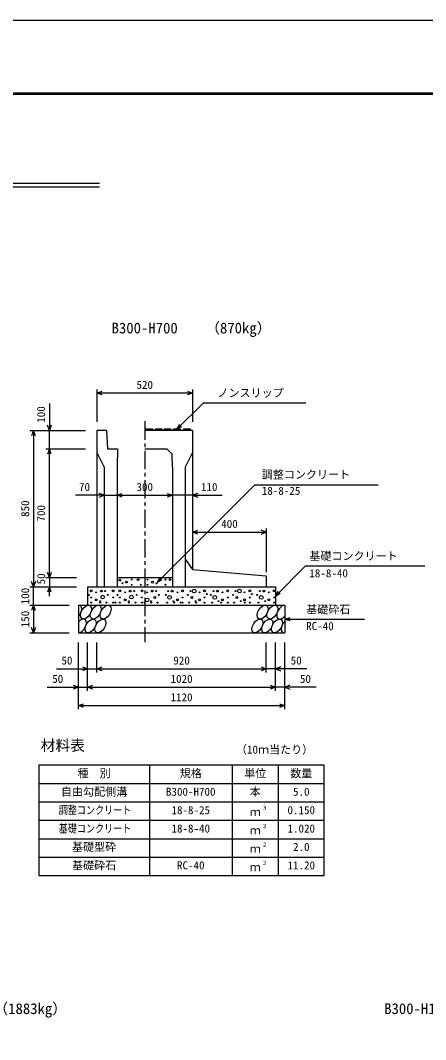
# Model space of a CAD drawing. Units: millimetres, scale not verified. Extents: x -16800 to 16800, y -5940 to 5940.
# Drawn here: x 9575 to 11775, y 399 to 5940 of the extents above; entities that cross this region are included whole.
import ezdxf
from ezdxf.enums import TextEntityAlignment as Align

# ---------------------------------------------------------------- set-up
doc = ezdxf.new("R2010")
doc.units = ezdxf.units.MM
doc.header["$LTSCALE"] = 20
doc.linetypes.add('CHAIN1', pattern=[8, 5, -1, 1, -1])
for name, color, linetype, lineweight in [('0-0_DIM', 7, 'Continuous', 25), ('0-1_Defpoints', 5, 'Continuous', 25), ('0-2_HATCH', 6, 'Continuous', 25), ('0-3_HYO', 3, 'Continuous', 25), ('0-4_HYO2', 4, 'Continuous', 25), ('0-5_OUTLINE', 3, 'Continuous', 25), ('0-6_TXT', 7, 'Continuous', 25), ('0-7_WAKU', 3, 'Continuous', 25)]:
    doc.layers.add(name, color=color, linetype=linetype, lineweight=lineweight)
doc.styles.add('ＭＳ ゴシック', font='')
doc.styles.get('ＭＳ ゴシック').set_extended_font_data('MS Gothic')

msp = doc.modelspace()

# ---------------------------------------------------------------- linework, layer by layer
at = {"layer": '0-0_DIM'}
for p, q in [((9990, 3933.86), (9990, 3757.11)), ((10510, 3933.86), (10510, 3757.11)), ((10510, 3913.86), (9990, 3913.86)), ((9732.46, 3857.8), (9732.46, 3710.65)), ((10425, 3717.15), (10567.21, 3859.36)), ((11124.1, 3859.36), (10567.21, 3859.36)), ((10425, 3717.15), (10440, 3743.13)), ((10425, 3717.15), (10450.98, 3732.15)), ((9625.8, 3710.65), (9929.13, 3710.65)), ((9645.8, 3710.65), (9645.8, 2860.65)), ((9732.46, 3610.65), (9732.46, 3710.65)), ((9712.46, 3610.65), (9929.13, 3610.65)), ((9732.46, 2910.65), (9732.46, 3610.65)), ((10318.87, 2885.65), (10848.51, 3415.29)), ((10848.51, 3415.29), (11517.71, 3415.29)), ((10030, 3358.18), (9873.82, 3358.18)), ((10030, 3358.18), (10100, 3358.18)), ((10100, 3358.18), (10400, 3358.18)), ((10510, 3358.18), (10400, 3358.18)), ((10510, 3358.18), (10670.77, 3358.18)), ((10510, 3158.18), (10910, 3158.18)), ((10910, 3178.18), (10910, 2940.65)), ((11123.65, 2974.3), (10960, 2810.65)), ((11123.65, 2974.3), (11770.53, 2974.3)), ((9712.46, 2910.65), (9879.13, 2910.65)), ((9732.46, 2910.65), (9732.46, 2860.65)), ((10318.87, 2885.65), (10333.87, 2911.63)), ((10318.87, 2885.65), (10344.85, 2900.65)), ((9625.8, 2860.65), (9879.13, 2860.65)), ((9645.8, 2760.65), (9645.8, 2860.65)), ((9732.46, 2810.65), (9732.46, 2860.65)), ((10960, 2810.65), (10975, 2836.63)), ((10960, 2810.65), (10985.98, 2825.65)), ((9625.8, 2760.65), (9840, 2760.65)), ((9645.8, 2760.65), (9645.8, 2610.65)), ((11010, 2685.65), (11038.98, 2693.41)), ((11010, 2685.65), (11443.31, 2685.65)), ((11010, 2685.65), (11038.98, 2677.88)), ((9625.8, 2610.65), (9840, 2610.65)), ((9890, 2195.13), (9890, 2557.48)), ((9940, 2295.13), (9940, 2557.48)), ((9990, 2395.13), (9990, 2557.48)), ((10910, 2395.13), (10910, 2557.48)), ((10960, 2295.13), (10960, 2557.48)), ((11010, 2195.13), (11010, 2557.48)), ((9770, 2415.13), (9990, 2415.13)), ((9990, 2415.13), (10910, 2415.13)), ((11130, 2415.13), (10910, 2415.13)), ((9720, 2315.13), (9940, 2315.13)), ((9940, 2315.13), (10960, 2315.13)), ((11180, 2315.13), (10960, 2315.13)), ((9890, 2215.13), (11010, 2215.13))]:
    msp.add_line(p, q, dxfattribs=at)
at = {"layer": '0-0_DIM', "linetype": 'CHAIN1'}
msp.add_line((10250, 3760.65), (10250, 2560.65), dxfattribs=at)
at = {"layer": '0-0_DIM'}
for points in [[(10018.23, 3903.6), (9990.04, 3913.86), (10018.23, 3924.12)], [(10481.85, 3924.12), (10510.04, 3913.86), (10481.85, 3903.6)], [(9742.72, 3738.84), (9732.46, 3710.65), (9722.2, 3738.84)], [(9656.06, 3682.46), (9645.8, 3710.65), (9635.54, 3682.46)], [(9742.72, 3582.46), (9732.46, 3610.65), (9722.2, 3582.46)], [(10001.81, 3347.92), (10030, 3358.18), (10001.81, 3368.44)], [(10128.19, 3347.92), (10100, 3358.18), (10128.19, 3368.44)], [(10371.81, 3368.44), (10400, 3358.18), (10371.81, 3347.92)], [(10538.19, 3368.44), (10510, 3358.18), (10538.19, 3347.92)], [(10538.19, 3147.92), (10510, 3158.18), (10538.19, 3168.44)], [(10881.81, 3147.92), (10910, 3158.18), (10881.81, 3168.44)], [(9742.72, 2938.84), (9732.46, 2910.65), (9722.2, 2938.84)], [(9656.06, 2888.84), (9645.8, 2860.65), (9635.54, 2888.84)], [(9742.72, 2832.46), (9732.46, 2860.65), (9722.2, 2832.46)], [(9656.06, 2732.46), (9645.8, 2760.65), (9635.54, 2732.46)], [(9656.06, 2638.84), (9645.8, 2610.65), (9635.54, 2638.84)], [(9911.81, 2425.39), (9940, 2415.13), (9911.81, 2404.87)], [(10018.19, 2404.87), (9990, 2415.13), (10018.19, 2425.39)], [(10881.81, 2425.39), (10910, 2415.13), (10881.81, 2404.87)], [(10988.19, 2425.39), (10960, 2415.13), (10988.19, 2404.87)], [(9861.81, 2325.39), (9890, 2315.13), (9861.81, 2304.87)], [(9968.19, 2304.87), (9940, 2315.13), (9968.19, 2325.39)], [(10931.81, 2325.39), (10960, 2315.13), (10931.81, 2304.87)], [(11038.19, 2325.39), (11010, 2315.13), (11038.19, 2304.87)], [(9918.19, 2204.87), (9890, 2215.13), (9918.19, 2225.39)], [(10981.81, 2225.39), (11010, 2215.13), (10981.81, 2204.87)]]:
    msp.add_lwpolyline(points, dxfattribs=at)
at = {"layer": '0-1_Defpoints'}
msp.add_lwpolyline([(0, -5940), (16800, -5940), (16800, 5940), (0, 5940)], close=True, dxfattribs=at)
at = {"layer": '0-2_HATCH'}
for p, q in [((10255, 3710.65), (10256, 3717.15)), ((10294, 3717.15), (10256, 3717.15)), ((10295, 3710.65), (10294, 3717.15)), ((10305, 3710.65), (10306, 3717.15)), ((10344, 3717.15), (10306, 3717.15)), ((10345, 3710.65), (10344, 3717.15)), ((10355, 3710.65), (10356, 3717.15)), ((10394, 3717.15), (10356, 3717.15)), ((10395, 3710.65), (10394, 3717.15)), ((10405, 3710.65), (10406, 3717.15)), ((10444, 3717.15), (10406, 3717.15)), ((10445, 3710.65), (10444, 3717.15)), ((10460, 3710.65), (10461, 3717.15)), ((10499, 3717.15), (10461, 3717.15)), ((10500, 3710.65), (10499, 3717.15))]:
    msp.add_line(p, q, dxfattribs=at)
for centre, radius in [((10114.75, 2896.52), 5), ((10129.9, 2879.82), 2.5), ((10150.93, 2886.83), 5), ((10178.97, 2899.96), 2.5), ((10214.13, 2899.68), 5), ((10264.04, 2899.68), 2.5), ((10292.08, 2886.54), 5), ((10313.11, 2879.54), 2.5), ((10334.13, 2899.68), 5), ((10362.99, 2899.96), 2.5), ((10386.99, 2899.68), 5), ((9958.72, 2838.7), 5), ((9986.76, 2830.82), 2.5), ((10014.8, 2837.82), 5), ((10035.83, 2837.82), 2.5), ((10078.72, 2838.7), 5), ((10114.97, 2838.7), 5), ((10143.01, 2830.82), 2.5), ((10171.04, 2837.82), 5), ((10178.97, 2871.94), 2.5), ((10192.07, 2837.82), 2.5), ((10228.15, 2871.66), 2.5), ((10234.97, 2838.7), 5), ((10263.01, 2830.82), 2.5), ((10264.04, 2871.66), 2.5), ((10291.04, 2837.82), 5), ((10312.07, 2837.82), 2.5), ((10362.99, 2871.94), 2.5), ((10377.93, 2837.82), 2.5), ((10398.96, 2837.82), 5), ((10426.99, 2830.82), 2.5), ((10455.03, 2838.7), 5), ((10497.93, 2837.82), 2.5), ((10518.96, 2837.82), 10), ((10546.99, 2830.82), 2.5), ((10575.03, 2838.7), 5), ((10623.15, 2837.82), 2.5), ((10644.18, 2837.82), 5), ((10672.22, 2830.82), 2.5), ((10700.26, 2838.7), 5), ((10743.15, 2837.82), 2.5), ((10764.18, 2837.82), 10), ((10792.22, 2830.82), 2.5), ((10820.26, 2838.7), 5), ((10875.08, 2837.82), 2.5), ((10896.11, 2837.82), 5), ((10924.14, 2830.82), 2.5), ((10952.18, 2838.7), 5), ((9946.31, 2815.9), 2.5), ((9958.72, 2802.81), 2.5), ((9958.72, 2774.79), 2.5), ((9986.76, 2789.68), 5), ((10007.79, 2782.67), 2.5), ((10007.82, 2774.79), 2.5), ((10021.34, 2804.81), 10), ((10042.84, 2774.79), 2.5), ((10049.85, 2816.81), 2.5), ((10078.72, 2802.81), 2.5), ((10078.72, 2774.79), 2.5), ((10091.93, 2774.79), 2.5), ((10102.55, 2815.9), 2.5), ((10114.97, 2802.81), 2.5), ((10114.97, 2774.79), 2.5), ((10143.01, 2789.68), 5), ((10164.03, 2782.67), 2.5), ((10164.06, 2774.79), 2.5), ((10177.58, 2804.81), 10), ((10199.08, 2774.79), 2.5), ((10206.09, 2816.81), 2.5), ((10234.97, 2802.81), 2.5), ((10234.97, 2774.79), 2.5), ((10248.18, 2774.79), 2.5), ((10263.01, 2789.68), 10), ((10284.03, 2782.67), 2.5), ((10284.06, 2774.79), 2.5), ((10305.06, 2802.81), 5), ((10319.08, 2774.79), 2.5), ((10326.09, 2816.81), 2.5), ((10363.91, 2816.81), 2.5), ((10370.92, 2774.79), 2.5), ((10384.94, 2802.81), 10), ((10405.97, 2782.67), 2.5), ((10409.08, 2774.79), 2.5), ((10426.99, 2789.68), 5), ((10444.97, 2774.79), 2.5), ((10455.03, 2802.81), 2.5), ((10455.03, 2774.79), 2.5), ((10483.91, 2816.81), 2.5), ((10490.92, 2774.79), 2.5), ((10504.94, 2802.81), 5), ((10525.97, 2782.67), 2.5), ((10529.08, 2774.79), 2.5), ((10546.99, 2789.68), 5), ((10575.03, 2802.81), 2.5), ((10575.03, 2774.79), 2.5), ((10586.37, 2821.13), 2.5), ((10609.13, 2816.81), 2.5), ((10616.14, 2774.79), 2.5), ((10630.16, 2802.81), 10), ((10651.19, 2782.67), 2.5), ((10665.03, 2774.79), 2.5), ((10672.22, 2789.68), 5), ((10700.26, 2802.81), 2.5), ((10700.26, 2774.79), 2.5), ((10700.92, 2774.79), 2.5), ((10729.13, 2816.81), 2.5), ((10736.14, 2774.79), 2.5), ((10750.16, 2802.81), 5), ((10771.19, 2782.67), 2.5), ((10792.22, 2789.68), 5), ((10793.98, 2774.79), 2.5), ((10820.26, 2802.81), 2.5), ((10820.26, 2774.79), 2.5), ((10831.6, 2821.13), 2.5), ((10861.06, 2816.81), 2.5), ((10868.07, 2774.79), 2.5), ((10882.09, 2802.81), 10), ((10903.11, 2782.67), 2.5), ((10924.14, 2789.68), 5), ((10952.18, 2802.81), 2.5), ((10952.18, 2774.79), 2.5)]:
    msp.add_circle(centre, radius, dxfattribs=at)
for centre, start_param, end_param in [((9877.64, 2723.14), 4.385593, 6.6745444), ((10996.14, 2723.14), 0.3357715, 4.4411806), ((9902.96, 2648.15), 3.5111464, 7.548991), ((11021.46, 2648.15), 1.2110787, 3.5658734)]:
    msp.add_ellipse(centre, major_axis=(21.81, 35.31), ratio=0.5792, start_param=start_param, end_param=end_param, dxfattribs=at)
for centre in [(9930.84, 2723.14), (9984.05, 2723.14), (10037.26, 2723.14), (10889.72, 2723.14), (10942.93, 2723.14), (9956.16, 2648.15), (10009.37, 2648.15), (10861.84, 2648.15), (10915.04, 2648.15), (10968.25, 2648.15)]:
    msp.add_ellipse(centre, major_axis=(21.81, 35.31), ratio=0.5792, dxfattribs=at)
at = {"layer": '0-3_HYO'}
for p, q in [((10275, 1891.68), (10275, 1291.68)), ((10725, 1891.68), (10725, 1291.68)), ((10975, 1891.68), (10975, 1291.68)), ((9675, 1791.68), (11225, 1791.68))]:
    msp.add_line(p, q, dxfattribs=at)
msp.add_lwpolyline([(9675, 1291.68), (11225, 1291.68), (11225, 1891.68), (9675, 1891.68)], close=True, dxfattribs=at)
at = {"layer": '0-4_HYO2'}
for p, q in [((9675, 1691.68), (11225, 1691.68)), ((9675, 1591.68), (11225, 1591.68)), ((9675, 1491.68), (11225, 1491.68)), ((9675, 1391.68), (11225, 1391.68))]:
    msp.add_line(p, q, dxfattribs=at)
at = {"layer": '0-5_OUTLINE'}
for p, q in [((9990, 3710.65), (9990, 2860.65)), ((10042.5, 3710.65), (9990, 3710.65)), ((10042.5, 3710.65), (10047.5, 3610.65)), ((10510, 3710.65), (10250, 3710.65)), ((10510, 3710.65), (10510, 2955.65)), ((10047.5, 3610.65), (10102.5, 3610.65)), ((10102.5, 3610.65), (10100, 3510.65)), ((10250, 3610.65), (10370, 3610.65)), ((10370, 3610.65), (10398.21, 3582.44)), ((9990, 3590.65), (10030, 3510.65)), ((10400, 3510.65), (10398.21, 3582.44)), ((10510, 3590.65), (10470, 3510.65)), ((10030, 3510.65), (10030, 2860.65)), ((10100, 3510.65), (10100, 2860.65)), ((10400, 3510.65), (10400, 2860.65)), ((10470, 3510.65), (10470, 2860.65)), ((10100, 2910.65), (10400, 2910.65)), ((10910, 2920.65), (10910, 2860.65)), ((9940, 2860.65), (9940, 2760.65)), ((9940, 2860.65), (10960, 2860.65)), ((9990, 2860.65), (10100, 2860.65)), ((10400, 2860.65), (10910, 2860.65)), ((10960, 2860.65), (10960, 2760.65)), ((9890, 2760.65), (9890, 2610.65)), ((9890, 2760.65), (11010, 2760.65)), ((11010, 2760.65), (11010, 2610.65)), ((9890, 2610.65), (11010, 2610.65))]:
    msp.add_line(p, q, dxfattribs=at)
msp.add_lwpolyline([(10470, 3010.65), (10510, 2955.65), (10910, 2920.65)], dxfattribs=at)
at = {"layer": '0-6_TXT'}
for p, q in [((6794.97, 5054.39), (10005.03, 5054.39)), ((6794.97, 5035.19), (10005.03, 5035.19))]:
    msp.add_line(p, q, dxfattribs=at)
at = {"layer": '0-7_WAKU', "lineweight": 50}
msp.add_lwpolyline([(400, -5540), (16400, -5540), (16400, 5540), (400, 5540)], close=True, dxfattribs=at)

# ---------------------------------------------------------------- texts
at = {"layer": '0-0_DIM', "style": 'ＭＳ ゴシック'}
for s, p in [('520', (10205, 3923.86)), ('ノンスリップ', (10644.52, 3879.54)), ('調整コンクリート', (10885.23, 3435.8)), ('70', (9892.85, 3368.18)), ('300', (10204.85, 3368.18)), ('110', (10554.92, 3368.18)), ('18-8-25', (10885.23, 3347.52)), ('400', (10665, 3168.18)), ('基礎コンクリート', (11143.65, 2993.04)), ('18-8-40', (11143.65, 2899.22)), ('基礎砕石', (11126.32, 2702.82)), ('RC-40', (11126.32, 2612.13)), ('50', (9797.56, 2425.13)), ('920', (10405, 2425.13)), ('50', (11042.44, 2425.13)), ('50', (9747.56, 2325.13)), ('1020', (10390, 2325.13)), ('50', (11092.44, 2325.13)), ('1120', (10390, 2225.13))]:
    msp.add_text(s, height=43.99, dxfattribs=at).set_placement(p, align=Align.BOTTOM_LEFT)
for s, p in [('100', (9722.46, 3752.73)), ('850', (9635.8, 3240.65)), ('700', (9722.46, 3215.65)), ('50', (9722.46, 2873.97)), ('100', (9635.8, 2765.65)), ('150', (9635.8, 2640.65))]:
    msp.add_text(s, height=43.99, rotation=90, dxfattribs=at).set_placement(p, align=Align.BOTTOM_LEFT)
at = {"layer": '0-6_TXT', "style": 'ＭＳ ゴシック'}
for s, height, p in [('B300-H700', 58.65, (10070, 4220.65)), ('（870kg）', 58.65, (10578.37, 4220.65)), ('材料表', 58.65, (9685, 1951.68)), ('（10ｍ当たり）', 43.99, (10745, 1940.68)), ('種\u3000別', 43.99, (9885, 1811.68)), ('規格', 43.99, (10440, 1811.68)), ('単位', 43.99, (10790, 1811.68)), ('数量', 43.99, (11040, 1811.68)), ('自由勾配側溝', 43.99, (9795, 1711.68)), ('本', 43.99, (10820, 1711.68)), ('B300-H700', 43.99, (10365, 1711.68)), ('5.0', 43.99, (11055, 1711.68)), ('18-8-25', 43.99, (10395, 1611.68)), ('３', 21.99, (10885.54, 1642.05)), ('0.150', 43.99, (11025, 1611.68)), ('ｍ', 43.99, (10820, 1601.68)), ('18-8-40', 43.99, (10395, 1511.68)), ('３', 21.99, (10885.54, 1542.05)), ('1.020', 43.99, (11025, 1511.68)), ('ｍ', 43.99, (10820, 1501.68)), ('基礎型砕', 43.99, (9855, 1411.68)), ('ｍ', 43.99, (10820, 1401.68)), ('２', 21.99, (10885.54, 1442.05)), ('2.0', 43.99, (11055, 1411.68)), ('基礎砕石', 43.99, (9855, 1311.68)), ('RC-40', 43.99, (10425, 1311.68)), ('ｍ', 43.99, (10820, 1301.68)), ('２', 21.99, (10885.54, 1342.05)), ('11.20', 43.99, (11025, 1311.68)), ('（1883kg）', 58.65, (9428.37, 520.65)), ('B300-H1400', 58.65, (11550, 520.65))]:
    msp.add_text(s, height=height, dxfattribs=at).set_placement(p, align=Align.BOTTOM_LEFT)
at = {"layer": '0-6_TXT', "style": 'ＭＳ ゴシック', "width": 0.8}
for s, p in [('調整コンクリート', (9783, 1611.68)), ('基礎コンクリート', (9783, 1511.68))]:
    msp.add_text(s, height=43.99, dxfattribs=at).set_placement(p, align=Align.BOTTOM_LEFT)

doc.saveas('drawing.dxf')
